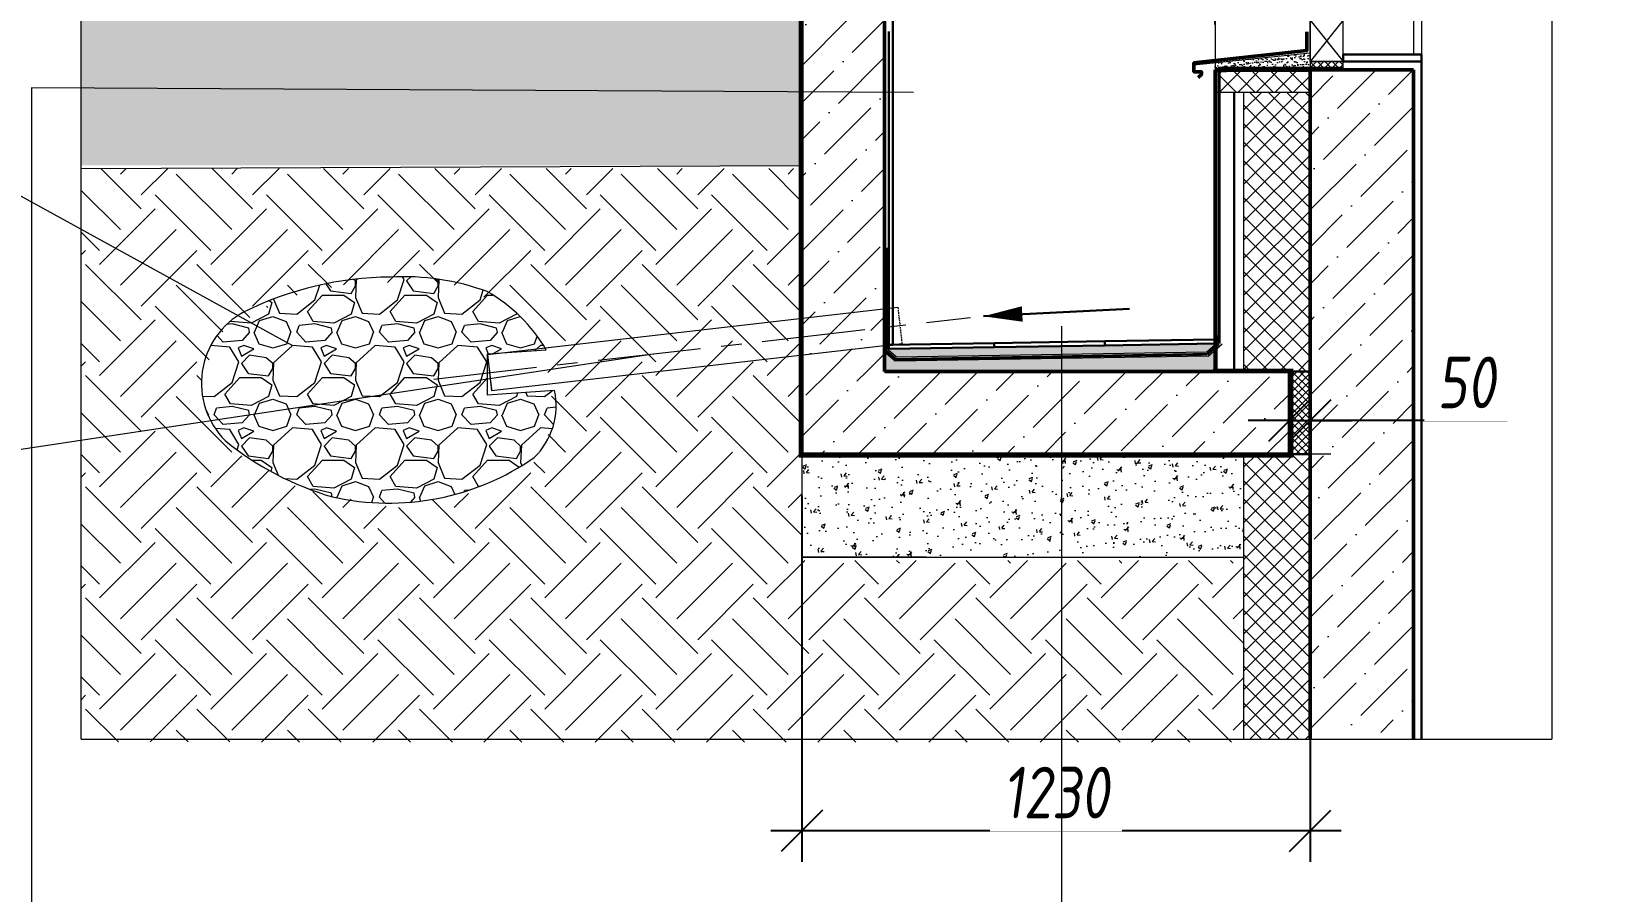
# Model space of a CAD drawing. Header units: millimetres. Extents: x -8417289 to 9420486, y 0 to 208205.
# Drawn here: x -343224 to -339402, y 21910 to 23994 of the extents above; entities that cross this region are included whole.
import ezdxf
from ezdxf import colors
from ezdxf.entities.mleader import LeaderData, LeaderLine
from ezdxf.math import Vec2, Vec3

# ---------------------------------------------------------------- set-up
doc = ezdxf.new("R2010")
doc.units = ezdxf.units.MM
doc.header["$MEASUREMENT"] = 0
for name, pattern in [('CENTER', [2, 1.25, -0.25, 0.25, -0.25]), ('DASHED', [19.05, 12.7, -6.35]), ('HIDDEN', [6, 4, -2]), ('HIDDEN2', [4.7625, 3.175, -1.5875])]:
    doc.linetypes.add(name, pattern=pattern)
doc.layers.get('0').update_dxf_attribs({"color": 250, "lineweight": 9})
for name, color, linetype, lineweight in [('_0', 250, 'Continuous', 9), ('uchastok_Ном_пера__1', 7, 'Continuous', 13), ('А-Гидроизоляция', 152, 'Continuous', 5), ('А-отделка', 154, 'Continuous', 13), ('А-слив', 4, 'Continuous', 9), ('А-утеплитель', 63, 'Continuous', 5), ('А-Штрих_стяжка', 8, 'Continuous', 9), ('АР_ЖБ', 251, 'Continuous', 50), ('АР_ЖБ стены', 250, 'Continuous', 50), ('АР_Лестница', 7, 'Continuous', 30), ('АР_Лестницы', 250, 'Continuous', 15), ('АР_Лестницы наружные', 7, 'Continuous', 15), ('АР_Оси', 195, 'Continuous', 9), ('АР_Оси_Разм', 7, 'Continuous', 15), ('АР_Отметки', 250, 'Continuous', 15), ('АР_Перегородки кирпич', 244, 'Continuous', 30), ('АР_Размеры', 175, 'Continuous', 9), ('АР_Тонкие', 250, 'Continuous', 5), ('АР_Тонкие линие построения', 251, 'Continuous', 9), ('АР_Утеплитель', 250, 'Continuous', 9), ('АР_Штриховка', 252, 'Continuous', 0), ('АР_Штриховка монолит', 250, 'Continuous', 9), ('АР_Штукатурка', 155, 'Continuous', 30), ('МОНОЛИТ', 7, 'Continuous', 40), ('Нвдписи', 164, 'Continuous', 18), ('Окна', 153, 'Continuous', 9), ('Стены', 7, 'Continuous', 30), ('Штриховка монолита', 252, 'Continuous', 5)]:
    doc.layers.add(name, color=color, linetype=linetype, lineweight=lineweight)
doc.layers.add('PROFILE', color=7, linetype='Continuous')
doc.layers.add('UTEPLITEL', color=30, linetype='Continuous')
doc.styles.add('GOST 2.304', font='CS_Gost2304.shx')
doc.styles.add('ISOCPEUR', font='isocpeur.TTF', dxfattribs={"width": 0.7})
doc.styles.add('Архитектурный размер', font='isocpeur.TTF', dxfattribs={"width": 0.8, "oblique": 8})
doc.dimstyles.new('KK 100', dxfattribs={"dimscale": 100, "dimtxt": 3, "dimasz": 2, "dimexe": 1.5, "dimexo": 2, "dimtad": 1, "dimdec": 0, "dimtxsty": 'GOST 2.304', "dimblk": 'OBLIQUE', "dimcen": 2.5, "dimdle": 1.5, "dimadec": 0, "dimazin": 0, "dimtfac": 1, "dimtdec": 0, "dimtmove": 0, "dimatfit": 3, "dimarcsym": 0})
pattern_1 = [(45, (-5456559.47, -781844.14), (33.67596045, 123.4785217), [158.75, -31.75, 0, -31.75])]

# ---------------------------------------------------------------- blocks, each defined once
blk = doc.blocks.new('_DotSmall')
at = {"color": 0, "linetype": 'ByBlock', "const_width": 0.5}
blk.add_lwpolyline([(-0.0625, 0, 1), (0.0625, 0, 1)], format="xyb", close=True, dxfattribs=at)
blk = doc.blocks.new('_Oblique')
at = {"color": 0, "linetype": 'ByBlock', "lineweight": -2}
blk.add_line((-0.5, -0.5), (0.5, 0.5), dxfattribs=at)
blk = doc.blocks.new('*D1457')
at = {"layer": 'АР_Оси_Разм', "color": 0, "lineweight": -2, "transparency": 16777216}
for p, q in [((-340179, 23151), (-340179, 23126)), ((-340128.8, 23151), (-340128.8, 23126)), ((-340179, 23051), (-340279, 23051)), ((-340179, 23051), (-340128.8, 23051)), ((-340179, 23051), (-340128.8, 23051)), ((-340128.8, 23051), (-340028.8, 23051)), ((-339651.7, 23051), (-340128.8, 23051))]:
    blk.add_line(p, q, dxfattribs=at)
at = {"layer": 'АР_Оси_Разм', "color": 0, "lineweight": -2, "transparency": 16777216, "xscale": 100, "yscale": 100, "zscale": 100}
blk.add_blockref('_Oblique', (-340179, 23051), dxfattribs=at)
at = {"layer": 'АР_Оси_Разм', "color": 0, "lineweight": -2, "transparency": 16777216, "xscale": 100, "yscale": 100, "zscale": 100, "rotation": 180}
blk.add_blockref('_Oblique', (-340128.8, 23051), dxfattribs=at)
at = {"layer": 'АР_Оси_Разм', "color": 0, "lineweight": 9, "transparency": 16777216, "insert": (-339750.5, 23143.5), "char_height": 125, "attachment_point": 5, "style": 'Архитектурный размер', "bg_fill": 3, "box_fill_scale": 1.25, "bg_fill_color": 256, "bg_fill_true_color": 13158600, "bg_fill_transparency": 0}
blk.add_mtext('50', dxfattribs=at)
blk = doc.blocks.new('*D1458')
at = {"layer": 'АР_Оси_Разм', "color": 0, "lineweight": -2, "transparency": 16777216}
for p, q in [((-341359.2, 22869.8), (-341359.2, 21982.2)), ((-340128.8, 22766.4), (-340128.8, 21982.2)), ((-340053.8, 22057.2), (-341434.2, 22057.2))]:
    blk.add_line(p, q, dxfattribs=at)
at = {"layer": 'АР_Оси_Разм', "color": 0, "lineweight": -2, "transparency": 16777216, "xscale": 100, "yscale": 100, "zscale": 100, "rotation": 180}
blk.add_blockref('_Oblique', (-341359.2, 22057.2), dxfattribs=at)
at = {"layer": 'АР_Оси_Разм', "color": 0, "lineweight": -2, "transparency": 16777216, "xscale": 100, "yscale": 100, "zscale": 100}
blk.add_blockref('_Oblique', (-340128.8, 22057.2), dxfattribs=at)
at = {"layer": 'АР_Оси_Разм', "color": 0, "lineweight": 9, "transparency": 16777216, "insert": (-340744, 22149.7), "char_height": 125, "attachment_point": 5, "style": 'Архитектурный размер', "bg_fill": 3, "box_fill_scale": 1.25, "bg_fill_color": 256, "bg_fill_true_color": 13158600, "bg_fill_transparency": 0}
blk.add_mtext('1230', dxfattribs=at)
blk = doc.blocks.new('*D1459')
at = {"layer": 'АР_Оси_Разм', "color": 0, "lineweight": -2, "transparency": 16777216}
for p, q in [((-341159.2, 25100.5), (-341159.2, 25183.8)), ((-340358.8, 24010.8), (-340358.8, 25183.8)), ((-340283.8, 25108.8), (-341234.2, 25108.8))]:
    blk.add_line(p, q, dxfattribs=at)
at = {"layer": 'АР_Оси_Разм', "color": 0, "lineweight": -2, "transparency": 16777216, "xscale": 100, "yscale": 100, "zscale": 100, "rotation": 180}
blk.add_blockref('_Oblique', (-341159.2, 25108.8), dxfattribs=at)
at = {"layer": 'АР_Оси_Разм', "color": 0, "lineweight": -2, "transparency": 16777216, "xscale": 100, "yscale": 100, "zscale": 100}
blk.add_blockref('_Oblique', (-340358.8, 25108.8), dxfattribs=at)
at = {"layer": 'АР_Оси_Разм', "color": 0, "lineweight": 9, "transparency": 16777216, "insert": (-340759, 25201.3), "char_height": 125, "attachment_point": 5, "style": 'Архитектурный размер', "bg_fill": 3, "box_fill_scale": 1.25, "bg_fill_color": 256, "bg_fill_true_color": 13158600, "bg_fill_transparency": 0}
blk.add_mtext('800', dxfattribs=at)
blk = doc.blocks.new('лорлро')
at = {"layer": 'АР_Тонкие линие построения', "linetype": 'Continuous'}
for p, q in [((-260, 464), (-248.5, 500)), ((-233.5, 503.2), (-222, 486)), ((-172, 480), (-162, 498)), ((-162, 510), (-166.5, 514)), ((-160, 512), (-162, 470)), ((-162, 498), (-162, 510)), ((-156.6, 515.1), (-160, 512)), ((-60, 464), (-44, 514)), ((-44, 514), (-47.9, 520.4)), ((-27.9, 520.1), (-38, 510)), ((-38, 510), (-22, 486)), ((28, 480), (38, 498)), ((38, 510), (32.1, 515.1)), ((40, 512), (38, 470)), ((38, 498), (38, 510)), ((41.9, 513.7), (40, 512)), ((-370.4, 462.4), (-364, 458)), ((-360.4, 466.3), (-346, 432)), ((-304, 430), (-260, 464)), ((-278, 436), (-242, 476)), ((-242, 476), (-190, 476)), ((-222, 486), (-172, 480)), ((-190, 476), (-164, 458)), ((-162, 470), (-146, 432)), ((-104, 430), (-60, 464)), ((-78, 436), (-42, 476)), ((-42, 476), (10, 476)), ((-22, 486), (28, 480)), ((10, 476), (36, 458)), ((38, 470), (54, 432)), ((96, 430), (140, 464)), ((122, 436), (158, 476)), ((140, 464), (147.6, 487.6)), ((158, 476), (171, 476)), ((-372, 430), (-414, 408)), ((-394, 414), (-362, 424)), ((-364, 458), (-372, 430)), ((-362, 424), (-330, 412)), ((-346, 432), (-304, 430)), ((-264, 412), (-278, 436)), ((-172, 430), (-214, 408)), ((-194, 414), (-162, 424)), ((-164, 458), (-172, 430)), ((-162, 424), (-130, 412)), ((-146, 432), (-104, 430)), ((-64, 412), (-78, 436)), ((28, 430), (-14, 408)), ((6, 414), (38, 424)), ((36, 458), (28, 430)), ((38, 424), (70, 412)), ((54, 432), (96, 430)), ((136, 412), (122, 436)), ((228, 430), (186, 408)), ((206, 414), (237.3, 423.8)), ((228.6, 432.1), (228, 430)), ((-460, 406), (-473.7, 404.6)), ((-464, 412), (-464.5, 412.8)), ((-414, 408), (-464, 412)), ((-420, 396), (-460, 406)), ((-418, 386), (-436, 366)), ((-418, 386), (-420, 396)), ((-408, 386), (-396, 358)), ((-406, 386), (-394, 414)), ((-330, 412), (-318, 386)), ((-328, 358), (-318, 386)), ((-304, 386), (-298, 402)), ((-282, 362), (-304, 386)), ((-260, 406), (-298, 402)), ((-214, 408), (-264, 412)), ((-220, 396), (-260, 406)), ((-218, 386), (-236, 366)), ((-218, 386), (-220, 396)), ((-208, 386), (-196, 358)), ((-206, 386), (-194, 414)), ((-130, 412), (-118, 386)), ((-128, 358), (-118, 386)), ((-104, 386), (-98, 402)), ((-82, 362), (-104, 386)), ((-60, 406), (-98, 402)), ((-14, 408), (-64, 412)), ((-20, 396), (-60, 406)), ((-18, 386), (-36, 366)), ((-18, 386), (-20, 396)), ((-8, 386), (4, 358)), ((-6, 386), (6, 414)), ((70, 412), (82, 386)), ((72, 358), (82, 386)), ((96, 386), (102, 402)), ((118, 362), (96, 386)), ((140, 406), (102, 402)), ((186, 408), (136, 412)), ((180, 396), (140, 406)), ((182, 386), (164, 366)), ((182, 386), (180, 396)), ((192, 386), (204, 358)), ((194, 386), (206, 414)), ((-466, 350), (-512.1, 353.8)), ((-482, 362), (-496.9, 378.2)), ((-436, 366), (-482, 362)), ((-444, 314), (-466, 350)), ((-432, 354), (-446, 348)), ((-446, 348), (-438, 328)), ((-438, 328), (-408, 346)), ((-408, 346), (-432, 354)), ((-396, 358), (-362, 348)), ((-362, 348), (-328, 358)), ((-314, 354), (-360, 312)), ((-266, 350), (-314, 354)), ((-236, 366), (-282, 362)), ((-244, 314), (-266, 350)), ((-232, 354), (-246, 348)), ((-246, 348), (-238, 328)), ((-238, 328), (-208, 346)), ((-208, 346), (-232, 354)), ((-196, 358), (-162, 348)), ((-162, 348), (-128, 358)), ((-114, 354), (-160, 312)), ((-66, 350), (-114, 354)), ((-36, 366), (-82, 362)), ((-44, 314), (-66, 350)), ((-32, 354), (-46, 348)), ((-46, 348), (-38, 328)), ((-38, 328), (-8, 346)), ((-8, 346), (-32, 354)), ((4, 358), (38, 348)), ((38, 348), (72, 358)), ((86, 354), (40, 312)), ((134, 350), (86, 354)), ((164, 366), (118, 362)), ((156, 314), (134, 350)), ((168, 354), (154, 348)), ((154, 348), (159.7, 333.9)), ((192, 346), (168, 354)), ((173.3, 334.8), (192, 346)), ((204, 358), (238, 348)), ((238, 348), (272, 358)), ((272, 358), (278.4, 376)), ((286, 354), (272.2, 341.4)), ((293.7, 353.4), (286, 354)), ((-460, 264), (-444, 314)), ((-418, 330), (-438, 310)), ((-438, 310), (-422, 286)), ((-378, 324), (-418, 330)), ((-362, 310), (-378, 324)), ((-360, 312), (-362, 270)), ((-362, 298), (-362, 310)), ((-260, 264), (-244, 314)), ((-218, 330), (-238, 310)), ((-238, 310), (-222, 286)), ((-178, 324), (-218, 330)), ((-162, 310), (-178, 324)), ((-160, 312), (-162, 270)), ((-162, 298), (-162, 310)), ((-60, 264), (-44, 314)), ((-18, 330), (-38, 310)), ((-38, 310), (-22, 286)), ((22, 324), (-18, 330)), ((38, 310), (22, 324)), ((40, 312), (38, 270)), ((38, 298), (38, 310)), ((140, 264), (156, 314)), ((-478, 236), (-442, 276)), ((-442, 276), (-390, 276)), ((-422, 286), (-372, 280)), ((-390, 276), (-364, 258)), ((-372, 280), (-362, 298)), ((-362, 270), (-346, 232)), ((-278, 236), (-242, 276)), ((-242, 276), (-190, 276)), ((-222, 286), (-172, 280)), ((-190, 276), (-164, 258)), ((-172, 280), (-162, 298)), ((-162, 270), (-146, 232)), ((-78, 236), (-42, 276)), ((-42, 276), (10, 276)), ((-22, 286), (28, 280)), ((10, 276), (36, 258)), ((28, 280), (38, 298)), ((38, 270), (54, 232)), ((122, 236), (157.7, 275.7)), ((-532.2, 231.3), (-504, 230)), ((-504, 230), (-460, 264)), ((-464, 212), (-478, 236)), ((-372, 230), (-414, 208)), ((-364, 258), (-372, 230)), ((-346, 232), (-304, 230)), ((-304, 230), (-260, 264)), ((-264, 212), (-278, 236)), ((-172, 230), (-214, 208)), ((-164, 258), (-172, 230)), ((-146, 232), (-104, 230)), ((-104, 230), (-60, 264)), ((-64, 212), (-78, 236)), ((28, 230), (-14, 208)), ((36, 258), (28, 230)), ((54, 232), (96, 230)), ((96, 230), (140, 264)), ((136, 212), (122, 236)), ((228, 230), (186, 208)), ((230.4, 238.4), (228, 230)), ((250.8, 239.7), (254, 232)), ((254, 232), (296, 230)), ((296, 230), (314, 243.9)), ((-524.7, 200.4), (-518, 186)), ((-504, 186), (-498, 202)), ((-460, 206), (-498, 202)), ((-414, 208), (-464, 212)), ((-420, 196), (-460, 206)), ((-418, 186), (-420, 196)), ((-406, 186), (-394, 214)), ((-394, 214), (-362, 224)), ((-362, 224), (-330, 212)), ((-330, 212), (-318, 186)), ((-304, 186), (-298, 202)), ((-260, 206), (-298, 202)), ((-214, 208), (-264, 212)), ((-220, 196), (-260, 206)), ((-218, 186), (-220, 196)), ((-206, 186), (-194, 214)), ((-194, 214), (-162, 224)), ((-162, 224), (-130, 212)), ((-130, 212), (-118, 186)), ((-104, 186), (-98, 202)), ((-60, 206), (-98, 202)), ((-14, 208), (-64, 212)), ((-20, 196), (-60, 206)), ((-18, 186), (-20, 196)), ((-6, 186), (6, 214)), ((6, 214), (38, 224)), ((38, 224), (70, 212)), ((70, 212), (82, 186)), ((96, 186), (102, 202)), ((140, 206), (102, 202)), ((186, 208), (136, 212)), ((180, 196), (140, 206)), ((182, 186), (180, 196)), ((194, 186), (206, 214)), ((206, 214), (238, 224)), ((238, 224), (270, 212)), ((270, 212), (282, 186)), ((296, 186), (302, 202)), ((324, 204.3), (302, 202)), ((-518.6, 184.4), (-518, 186)), ((-482, 162), (-504, 186)), ((-466, 150), (-501.4, 152.9)), ((-436, 166), (-482, 162)), ((-432, 154), (-446, 148)), ((-418, 186), (-436, 166)), ((-408, 146), (-432, 154)), ((-408, 186), (-396, 158)), ((-396, 158), (-362, 148)), ((-362, 148), (-328, 158)), ((-314, 154), (-360, 112)), ((-328, 158), (-318, 186)), ((-266, 150), (-314, 154)), ((-282, 162), (-304, 186)), ((-236, 166), (-282, 162)), ((-232, 154), (-246, 148)), ((-218, 186), (-236, 166)), ((-208, 146), (-232, 154)), ((-208, 186), (-196, 158)), ((-196, 158), (-162, 148)), ((-162, 148), (-128, 158)), ((-114, 154), (-160, 112)), ((-128, 158), (-118, 186)), ((-66, 150), (-114, 154)), ((-82, 162), (-104, 186)), ((-36, 166), (-82, 162)), ((-32, 154), (-46, 148)), ((-18, 186), (-36, 166)), ((-8, 146), (-32, 154)), ((-8, 186), (4, 158)), ((4, 158), (38, 148)), ((38, 148), (72, 158)), ((86, 154), (40, 112)), ((72, 158), (82, 186)), ((134, 150), (86, 154)), ((118, 162), (96, 186)), ((164, 166), (118, 162)), ((168, 154), (154, 148)), ((182, 186), (164, 166)), ((192, 146), (168, 154)), ((192, 186), (204, 158)), ((204, 158), (238, 148)), ((238, 148), (272, 158)), ((286, 154), (240, 112)), ((272, 158), (282, 186)), ((314.8, 151.6), (286, 154)), ((317.9, 162.1), (296, 186)), ((-444, 114), (-466, 150)), ((-446, 148), (-438, 128)), ((-438, 128), (-408, 146)), ((-418, 130), (-438, 110)), ((-378, 124), (-418, 130)), ((-362, 110), (-378, 124)), ((-244, 114), (-266, 150)), ((-246, 148), (-238, 128)), ((-238, 128), (-208, 146)), ((-218, 130), (-238, 110)), ((-178, 124), (-218, 130)), ((-162, 110), (-178, 124)), ((-44, 114), (-66, 150)), ((-46, 148), (-38, 128)), ((-38, 128), (-8, 146)), ((-18, 130), (-38, 110)), ((22, 124), (-18, 130)), ((38, 110), (22, 124)), ((156, 114), (134, 150)), ((154, 148), (162, 128)), ((162, 128), (192, 146)), ((182, 130), (162, 110)), ((222, 124), (182, 130)), ((238, 110), (222, 124)), ((-448.2, 100.9), (-444, 114)), ((-438, 110), (-422, 86)), ((-422, 86), (-372, 80)), ((-372, 80), (-362, 98)), ((-360, 112), (-362, 70)), ((-362, 98), (-362, 110)), ((-260, 64), (-244, 114)), ((-238, 110), (-222, 86)), ((-222, 86), (-172, 80)), ((-172, 80), (-162, 98)), ((-160, 112), (-162, 70)), ((-162, 98), (-162, 110)), ((-60, 64), (-44, 114)), ((-38, 110), (-22, 86)), ((-22, 86), (28, 80)), ((28, 80), (38, 98)), ((40, 112), (38, 70)), ((38, 98), (38, 110)), ((140, 64), (156, 114)), ((162, 110), (178, 86)), ((178, 86), (228, 80)), ((228, 80), (238, 98)), ((240, 112), (238, 70)), ((238, 98), (238, 110)), ((-412.4, 76), (-390, 76)), ((-390, 76), (-364, 58)), ((-364, 58), (-366.7, 48.6)), ((-362, 70), (-349, 39.2)), ((-304, 30), (-260, 64)), ((-278, 36), (-242, 76)), ((-242, 76), (-190, 76)), ((-190, 76), (-164, 58)), ((-164, 58), (-172, 30)), ((-162, 70), (-146, 32)), ((-104, 30), (-60, 64)), ((-78, 36), (-42, 76)), ((-42, 76), (10, 76)), ((10, 76), (36, 58)), ((36, 58), (28, 30)), ((38, 70), (54, 32)), ((96, 30), (140, 64)), ((122, 36), (158, 76)), ((158, 76), (210, 76)), ((210, 76), (234.7, 58.9)), ((238, 70), (241.1, 62.7)), ((-333.4, 31.4), (-304, 30)), ((-264, 12), (-278, 36)), ((-260, 6), (-271.3, 4.8)), ((-214, 8), (-264, 12)), ((-220, -4), (-260, 6)), ((-172, 30), (-214, 8)), ((-206, -14), (-194, 14)), ((-194, 14), (-162, 24)), ((-162, 24), (-130, 12)), ((-146, 32), (-104, 30)), ((-130, 12), (-118, -14)), ((-104, -14), (-98, 2)), ((-60, 6), (-98, 2)), ((-64, 12), (-78, 36)), ((-14, 8), (-64, 12)), ((-20, -4), (-60, 6)), ((28, 30), (-14, 8)), ((-6, -14), (6, 14)), ((6, 14), (38, 24)), ((38, 24), (70, 12)), ((54, 32), (96, 30)), ((70, 12), (78.8, -7.1)), ((101, -0.7), (102, 2)), ((113.2, 3.2), (102, 2)), ((136, 12), (122, 36)), ((137.6, 11.9), (136, 12)), ((-218.3, -12.7), (-220, -4)), ((-208, -14), (-207.5, -15.1)), ((-122.6, -26.9), (-118, -14)), ((-91, -28.2), (-104, -14)), ((-18, -14), (-28.8, -26.1)), ((-18, -14), (-20, -4)), ((-8, -14), (-4, -23.4))]:
    blk.add_line(p, q, dxfattribs=at)
at = {"layer": 'АР_Тонкие линие построения'}
for p, q in [((157.7, 333.7), (299.8, 343.2)), ((157.7, 233.5), (157.7, 333.7)), ((320.2, 244.3), (157.7, 233.5)), ((320.2, 244.3), (320.2, 244.3))]:
    blk.add_line(p, q, dxfattribs=at)
for centre, radius, start, end in [((-71.2, -292.2), 811.7, 90.4351, 116.3202), ((-46.3, -70), 590.4, 69.8294, 93.0079), ((-31.4, 150.7), 383.2, 30.1646, 60.501), ((-338.3, 262.3), 196.4, 118.2018, 225.019), ((149.2, 207.8), 174.8, 314.1184, 12.0597), ((-19, 680.6), 721.4, 230.5738, 254.0636), ((-81, 586.9), 615.2, 257.2205, 304.8902)]:
    blk.add_arc(centre, radius, start, end, dxfattribs=at)
blk = doc.blocks.new('A$C404977ca')
at = {"layer": '_0', "lineweight": 9, "ltscale": 10, "elevation": -80391.6}
blk.add_lwpolyline([(-2920.4, -312.9), (-559.8, 42.9)], dxfattribs=at)
at = {"layer": 'Нвдписи'}
for p, q in [((-2064.9, 687.3, -80391.6), (-2064.9, -1890.2, -80391.6)), ((70.1, 676, 0), (-2064.9, 687.3, -80391.6))]:
    blk.add_line(p, q, dxfattribs=at)
at = {"layer": 'Нвдписи', "ltscale": 100}
blk.add_line((429.6, -4042.3, -80391.6), (429.6, 110, -80391.6), dxfattribs=at)

msp = doc.modelspace()

# ---------------------------------------------------------------- hatches: boundary and pattern name
at = {"layer": 'А-утеплитель'}
h = msp.add_hatch(dxfattribs=at)
h.set_pattern_fill('ANSI37', color=0, scale=4, style=0)
h.set_pattern_definition([(45, (-5456559.469, -781427.339), (-8.98025612, 8.98025612), []), (135, (-5456559.469, -781427.339), (-8.98025612, -8.98025612), [])])
h.paths.add_polyline_path([(-340048.8, 23920.8), (-340128.8, 23920.8), (-340129.4, 23900.8), (-340048.8, 23900.8)])
h = msp.add_hatch(dxfattribs=at)
h.set_pattern_fill('ANSI37', color=0, scale=4, style=0)
h.set_pattern_definition([(45, (-5456559.469, -781844.139), (-8.98025612, 8.98025612), []), (135, (-5456559.469, -781844.139), (-8.98025612, -8.98025612), [])])
h.paths.add_polyline_path([(-340128.8, 23169.5), (-340179, 23169.5), (-340179, 22969.8), (-340128.8, 22969.8)])
at = {"layer": 'А-Штрих_стяжка'}
h = msp.add_hatch(dxfattribs=at)
h.set_pattern_fill('AR-SAND', color=256, scale=0.3, style=0)
h.set_pattern_definition([(37.5, (-5456559.469, -781427.339), (-0.48000939, 14.68239712), [0, -11.5824, 0, -12.954, 0, -12.3825]), (7.5, (-5456559.47, -781427.339), (13.485698494, 21.50475302), [0, -6.2484, 0, -10.4394, 0, -4.0005]), (327.5, (-5456568.842, -781427.339), (23.729771107, 0.04311554), [0, -3.81, 0, -13.716, 0, -17.907]), (317.5, (-5456568.842, -781427.339), (22.906693574, 6.6878797), [0, -1.905, 0, -8.9916, 0, -10.287])])
h.paths.add_polyline_path([(-340128.8, 23920.8), (-340128.8, 23941.8), (-340358.8, 23918.1), (-340358.8, 23900.8), (-340128.8, 23900.8)])
h = msp.add_hatch(dxfattribs=at)
h.set_pattern_fill('AR-SAND', color=256, scale=0.3, style=0)
h.set_pattern_definition([(37.5, (-950021.62, -88159.73), (-0.4800094, 14.68239712), [0, -11.5824, 0, -12.954, 0, -12.3825]), (7.5, (-950021.62, -88159.73), (13.4856985, 21.504753), [0, -6.2484, 0, -10.4394, 0, -4.0005]), (327.5, (-950030.993, -88159.73), (23.7297711, 0.04311554), [0, -3.81, 0, -13.716, 0, -17.907]), (317.5, (-950030.993, -88159.73), (22.9066936, 6.6878797), [0, -1.905, 0, -8.9916, 0, -10.287])])
h.paths.add_polyline_path([(-341159.2, 23224.6), (-340358.9, 23237.2), (-340358.9, 23169.5), (-341159.2, 23169.8)])
at = {"layer": 'АР_Тонкие', "true_color": 0x000000}
h = msp.add_hatch(dxfattribs=at)
h.set_pattern_fill('AR-SAND', color=18, scale=20)
h.set_pattern_definition([(37.5, (-852069.32, -266072.964), (-1.2598672, 38.5364754), [0, -30.4, 0, -34, 0, -32.5]), (7.5, (-852069.32, -266072.964), (35.395534, 56.4429213), [0, -16.4, 0, -27.4, 0, -10.5]), (327.5, (-852093.92, -266072.964), (62.2828372, 0.113181), [0, -10, 0, -36, 0, -47]), (317.5, (-852093.92, -266072.964), (60.122532, 17.5535113), [0, -5, 0, -23.6, 0, -27])])
h.paths.add_polyline_path([(-341359, 23669.1), (-342552.5, 23669.6), (-342552.5, 23669.1), (-343103.9, 23669.1), (-343103.9, 24029.5), (-341359.4, 24029.6)])
at = {"layer": 'АР_Штриховка монолит', "ltscale": 0.5, "transparency": 33554559}
h = msp.add_hatch(dxfattribs=at)
h.set_pattern_fill('ANSI36', color=252, scale=20)
h.set_pattern_definition(pattern_1)
h.paths.add_polyline_path([(-341159.2, 24905.6), (-341359.2, 24905.6), (-341359.2, 23169.5), (-341159.2, 23169.5)])
h = msp.add_hatch(dxfattribs=at)
h.set_pattern_fill('ANSI36', color=252, scale=20)
h.set_pattern_definition(pattern_1)
h.paths.add_polyline_path([(-340179, 23169.5), (-341359.2, 23169.5), (-341359.2, 22969.8), (-340179, 22969.8)])

# ---------------------------------------------------------------- linework, layer by layer
at = {"layer": 'uchastok_Ном_пера__1', "linetype": 'Continuous'}
for p, q in [((-339878.1, 25111), (-339878.1, 23937.9)), ((-340358.8, 23918, 80391.6), (-340358.8, 23900.8, 80391.6))]:
    msp.add_line(p, q, dxfattribs=at)
at = {"layer": 'А-Гидроизоляция', "linetype": 'DASHED', "const_width": 6, "elevation": 80391.6}
for points in [[(-341154.2, 23219.3), (-341154.2, 23469.8)], [(-340377.4, 23211.9), (-341131.6, 23199.4), (-341154.2, 23219.3)], [(-340377.4, 23211.9), (-340349.6, 23236.5)]]:
    msp.add_lwpolyline(points, dxfattribs=at)
at = {"layer": 'А-отделка', "lineweight": 30}
for p, q in [((-341148.8, 23614.4, 80391.6), (-341148.8, 23234.6, 80391.6)), ((-341148.8, 23234.6, 80391.6), (-341138.8, 23234.8, 80391.6))]:
    msp.add_line(p, q, dxfattribs=at)
at = {"layer": 'А-отделка', "lineweight": 30, "elevation": 80391.6}
for points in [[(-340626.1, 23243.3), (-340893.5, 23238.9), (-340893.4, 23228.9), (-340625.9, 23233.3)], [(-340358.6, 23247.8), (-340626.1, 23243.3), (-340625.9, 23233.3), (-340358.4, 23237.8)], [(-340893.5, 23238.9), (-341148.8, 23234.6), (-341148.8, 23224.6), (-340893.4, 23228.9)]]:
    msp.add_lwpolyline(points, close=True, dxfattribs=at)
at = {"layer": 'А-слив', "linetype": 'HIDDEN', "lineweight": 20}
for p, q in [((-341126.9, 23325.4, 80391.6), (-341116.8, 23237, 80391.6)), ((-342120.4, 23211.3, 80391.6), (-342110.2, 23122.9, 80391.6))]:
    msp.add_line(p, q, dxfattribs=at)
at = {"layer": 'А-утеплитель', "color": 0}
msp.add_lwpolyline([(-340048.8, 23920.8), (-340128.8, 23920.8), (-340128.8, 23900.8), (-340048.8, 23900.8)], close=True, dxfattribs=at)
at = {"layer": 'А-Штрих_стяжка'}
msp.add_line((-340353.2, 23240.1, 80391.6), (-340353.2, 23257.6, 80391.6), dxfattribs=at)
at = {"layer": 'А-Штрих_стяжка', "elevation": 80391.6}
for points in [[(-341133.6, 23194.6), (-341159.7, 23217.7)], [(-341149.2, 23239.7), (-341149.2, 23221.7)], [(-340379.2, 23217.1), (-341129.9, 23204.7), (-341149.2, 23221.7)], [(-340375.3, 23207.2), (-341133.6, 23194.6)], [(-340379.1, 23217.2), (-340353.2, 23240.1)], [(-340375.4, 23207.1), (-340341.6, 23237)]]:
    msp.add_lwpolyline(points, dxfattribs=at)
at = {"layer": 'АР_ЖБ'}
for p, q in [((-340358.8, 23169.8, 80391.6), (-340358.8, 23900.8, 80391.6)), ((-339878.1, 22279.4, 81058.1), (-339878.1, 23900.8, 80391.6))]:
    msp.add_line(p, q, dxfattribs=at)
at = {"layer": 'АР_ЖБ', "elevation": 80391.6}
for points in [[(-341359.2, 24905.6), (-341159.2, 24905.6), (-341159.2, 23169.8)], [(-341359.2, 23140.1), (-341359.2, 24905.6)], [(-341158.2, 23169.8), (-340179, 23169.8), (-340179, 22969.8), (-341359.2, 22969.8), (-341359.2, 23146.3)]]:
    msp.add_lwpolyline(points, dxfattribs=at)
at = {"layer": 'АР_ЖБ', "lineweight": 18, "elevation": 80391.6}
for points in [[(-341359.2, 23146.3), (-341359.2, 23174.8)], [(-341159.2, 23198.2), (-341159.2, 23169.8), (-341158.2, 23169.8)]]:
    msp.add_lwpolyline(points, dxfattribs=at)
at = {"layer": 'АР_ЖБ стены', "lineweight": 30}
msp.add_line((-340179, 22969.8, 22539.8), (-340128.8, 22969.8, 22539.8), dxfattribs=at)
at = {"layer": 'АР_Лестница', "ltscale": 50}
msp.add_lwpolyline([(-340825.6, 23309.2, 37.5, 0, 0), (-340919.8, 23303.7, 0, 0, 0)], format="xyseb", dxfattribs=at)
at = {"layer": 'АР_Лестница', "ltscale": 10}
msp.add_lwpolyline([(-340566.2, 23321.4), (-340919.8, 23303.7)], dxfattribs=at)
at = {"layer": 'АР_Лестницы', "color": 18, "linetype": 'HIDDEN2', "lineweight": 30, "ltscale": 1000, "true_color": 0x000000}
msp.add_line((-340312.3, 23846.7, 80391.6), (-340312.3, 23174, 2298.2), dxfattribs=at)
at = {"layer": 'АР_Лестницы наружные'}
msp.add_line((-343894.1, 23949.7, 4140), (-342592.1, 23233.2, 80391.6), dxfattribs=at)
at = {"layer": 'АР_Оси', "linetype": 'CENTER', "ltscale": 200, "elevation": 80391.6}
msp.add_lwpolyline([(-342250, 23151.6), (-340951, 23300.8)], dxfattribs=at)
at = {"layer": 'АР_Тонкие', "color": 18, "true_color": 0x000000}
for p, q in [((-339543.6, 25997), (-339543.6, 22279.4, 81058.1)), ((-343103.9, 22279.4, 81058.1), (-343103.9, 24377, 78637.9)), ((-343103.9, 23662, 79462.9), (-341364.2, 23669.1, 80397.4)), ((-342120.4, 23211.3, 80391.6), (-341126.9, 23325.4, 80391.6)), ((-342120.4, 23211.3, 80391.6), (-342110.2, 23122.9, 80391.6)), ((-341116.8, 23237, 80391.6), (-342110.2, 23122.9, 80391.6))]:
    msp.add_line(p, q, dxfattribs=at)
at = {"layer": 'АР_Штукатурка', "lineweight": 5}
msp.add_lwpolyline([(-339858.6, 25111), (-339858.7, 23937.9)], dxfattribs=at)
at = {"layer": 'АР_Штукатурка', "lineweight": 30}
msp.add_lwpolyline([(-340048.8, 23937.9), (-339858.8, 23937.9), (-339858.8, 23920.8), (-340048.8, 23920.8)], close=True, dxfattribs=at)
at = {"layer": 'МОНОЛИТ', "linetype": 'Continuous'}
msp.add_line((-341159.2, 23169.8, 80391.6), (-340358.8, 23169.8, 80391.6), dxfattribs=at)
at = {"layer": 'Нвдписи'}
msp.add_line((-341089.1, 23845.7, 80391.6), (-343224.1, 23857), dxfattribs=at)
at = {"layer": 'Окна', "color": 0}
msp.add_lwpolyline([(-340128.8, 24020.8), (-340128.8, 23920.8), (-340048.8, 23920.8), (-340048.8, 24020.8), (-340128.8, 24020.8)], close=True, dxfattribs=at)
msp.add_lwpolyline([(-340048.8, 24020.8), (-340128.8, 23920.8), (-340128.8, 24020.8), (-340048.8, 23920.8)], dxfattribs=at)

# ---------------------------------------------------------------- block references
at = {"layer": '_0', "lineweight": 9}
msp.add_blockref('лорлро', (-342278.1, 22879.2, 80391.6), dxfattribs=at)

# ---------------------------------------------------------------- leaders
at = {"layer": 'АР_Отметки'}
ml = msp.add_multileader_mtext('Standard', dxfattribs=at)
ml.set_content('{\\W0.8;-2,500}', color=256, style='ISOCPEUR')
ml.set_leader_properties(color=256, linetype='Continuous', lineweight=-1)
ml.set_arrow_properties(name='DOTSMALL')
ml.build(insert=Vec2(0, 0))
ml.multileader.update_dxf_attribs({"has_text_frame": 1, "text_left_attachment_type": 4, "text_right_attachment_type": 4, "dogleg_length": 100, "arrow_head_size": 180})
ctx = ml.context
ctx.base_point, ctx.char_height, ctx.arrow_head_size, ctx.landing_gap_size, ctx.plane_origin = Vec3(-348917.1, 102167.8), 250, 180, 50, Vec3(-348638.6, 101601.3)
ctx.left_attachment, ctx.right_attachment = 4, 4
notes = []
notes.append((ctx, [(0, (0, 0, 0), (0, 0), (1, 0), 1, [])]))
ctx.mtext.insert, ctx.mtext.width, ctx.mtext.line_spacing_style, ctx.mtext.flow_direction = Vec3(-348867.1, 102501.1), 749.69, 2, 5
ml = msp.add_multileader_mtext('Standard', dxfattribs=at)
ml.set_content('{\\W0.8;-2,400}', color=256, style='ISOCPEUR')
ml.set_leader_properties(color=256, linetype='Continuous', lineweight=-1)
ml.set_arrow_properties(name='DOTSMALL')
ml.build(insert=Vec2(0, 0))
ml.multileader.update_dxf_attribs({"has_text_frame": 1, "text_left_attachment_type": 4, "text_right_attachment_type": 4, "dogleg_length": 100, "arrow_head_size": 180})
ctx = ml.context
ctx.base_point, ctx.char_height, ctx.arrow_head_size, ctx.landing_gap_size, ctx.plane_origin = Vec3(-345559.6, 101933.6), 250, 180, 50, Vec3(-345641, 100655.5)
ctx.left_attachment, ctx.right_attachment = 4, 4
notes.append((ctx, [(0, (0, 0, 0), (0, 0), (1, 0), 1, [])]))
ctx.mtext.insert, ctx.mtext.width, ctx.mtext.defined_height, ctx.mtext.line_spacing_style, ctx.mtext.flow_direction = Vec3(-345509.6, 102266.9), 769.989, 343.9, 2, 5
ml = msp.add_multileader_mtext('Standard', dxfattribs=at)
ml.set_content('{\\W0.8;-2,550}', color=256, style='ISOCPEUR')
ml.set_leader_properties(color=256, linetype='Continuous', lineweight=-1)
ml.set_arrow_properties(name='DOTSMALL')
ml.build(insert=Vec2(0, 0))
ml.multileader.update_dxf_attribs({"has_text_frame": 1, "text_left_attachment_type": 4, "text_right_attachment_type": 4, "dogleg_length": 100, "arrow_head_size": 180})
ctx = ml.context
ctx.base_point, ctx.char_height, ctx.arrow_head_size, ctx.landing_gap_size, ctx.plane_origin = Vec3(-342033.3, 92368.1), 250, 180, 50, Vec3(-342114.6, 91100.5)
ctx.left_attachment, ctx.right_attachment = 4, 4
notes.append((ctx, [(0, (0, 0, 0), (0, 0), (1, 0), 1, [])]))
ctx.mtext.insert, ctx.mtext.width, ctx.mtext.line_spacing_style, ctx.mtext.flow_direction = Vec3(-341983.3, 92701.4), 852.697, 2, 5
for ctx, leaders in notes:
    for number, flags, end, landing, length, lines in leaders:
        leader = LeaderData()
        leader.index, (leader.has_last_leader_line, leader.has_dogleg_vector, leader.attachment_direction) = number, flags
        leader.last_leader_point, leader.dogleg_vector, leader.dogleg_length = Vec3(end), Vec3(landing), length
        for number, points, colour, breaks in lines:
            line = LeaderLine()
            line.index, line.vertices, line.color, line.breaks = number, Vec3.list(points), colors.encode_raw_color(colour), breaks
            leader.lines.append(line)
        ctx.leaders.append(leader)

# ---------------------------------------------------------------- next in the draw order: dimensions: what is measured, and where the dimension line sits
at = {"layer": 'АР_Оси_Разм', "color": 18, "lineweight": 9, "true_color": 0x000000}
for base, p1, p2, picture, middle in [((-341159.2, 25108.8), (-340358.8, 23910.8, 80391.6), (-341159.2, 25000.5, 80391.6), '*D1459', (-340759, 25108.8)), ((-340128.8, 23051), (-340179, 23051, 80391.6), (-340128.8, 23051, 80391.6), '*D1457', (-339750.5, 22996))]:
    dim = msp.add_linear_dim(base=base, p1=p1, p2=p2, dimstyle='KK 100', override={"dimtxt": 1.25, "dimasz": 1, "dimexe": 0.75, "dimexo": 1, "dimgap": 0.3, "dimtxsty": 'Архитектурный размер', "dimdle": 0.75, "dimtmove": 1, "dimtfill": 1}, dxfattribs=at)
    dim.commit()
    dim.dimension.update_dxf_attribs({"geometry": picture, "text_midpoint": middle, "dimtype": 160})
dim = msp.add_linear_dim(base=(-341359.2, 22057.2), p1=(-340128.8, 22866.4, 80816.8), p2=(-341359.2, 22969.8, 80391.6), dimstyle='KK 100', override={"dimtxt": 1.25, "dimasz": 1, "dimexe": 0.75, "dimexo": 1, "dimgap": 0.3, "dimtxsty": 'Архитектурный размер', "dimdle": 0.75, "dimtmove": 1, "dimtfill": 1}, dxfattribs=at)
dim.commit()
dim.dimension.update_dxf_attribs({"geometry": '*D1458', "text_midpoint": (-340744, 22149.7)})

# ---------------------------------------------------------------- next in the draw order: hatches: boundary and pattern name
at = {"layer": 'АР_Перегородки кирпич', "lineweight": 0, "ltscale": 500, "true_color": 0x000000, "transparency": 33554610}
h = msp.add_hatch(dxfattribs=at)
h.set_pattern_fill('EARTH', color=18, scale=30, angle=45)
h.set_pattern_definition([(45, (-555790.72, 219726.4), (0, 269.40768), [190.5, -190.5]), (45, (-555841.23, 219776.92), (0, 269.40768), [190.5, -190.5]), (45, (-555891.75, 219827.44), (0, 269.40768), [190.5, -190.5]), (135, (-555891.75, 219861.11), (-269.40768, 0), [190.5, -190.5]), (135, (-555841.23, 219911.63), (-269.40768, 0), [190.5, -190.5]), (135, (-555790.72, 219962.14), (-269.40768, 0), [190.5, -190.5])])
h.paths.add_polyline_path([(-341956.4, 23050.9), (-342014.4, 22937.6), (-342164.9, 22874.8), (-342369.1, 22843.4), (-342573, 22885.7), (-342721.3, 22968.8), (-342796.7, 23056), (-342812.8, 23133.9), (-342810.7, 23162.6), (-342762.8, 23264.8), (-342605.8, 23349.6), (-342442, 23385.9), (-342236.2, 23385.3), (-342091.3, 23337.2), (-341999.7, 23247.6), (-341978.3, 23195.4)])
h.paths.add_polyline_path([(-343103.9, 22272.3), (-343103.9, 23662), (-341364.2, 23661.5), (-341359.2, 22712.2), (-340288.8, 22712.2), (-340289.1, 22271.8)])
at = {"layer": 'АР_Утеплитель'}
h = msp.add_hatch(dxfattribs=at)
h.set_pattern_fill('ANSI37', color=256, scale=10, angle=270)
h.set_pattern_definition([(315, (-5456559.47, -781527.34), (22.4506403, 22.4506403), []), (45, (-5456559.47, -781527.34), (-22.4506403, 22.4506403), [])])
h.paths.add_polyline_path([(-340127.8, 23846.7), (-340127.8, 23896.7), (-340345.4, 23896.7), (-340345.4, 23846.7)])
h = msp.add_hatch(dxfattribs=at)
h.set_pattern_fill('ANSI37', color=256, scale=10, angle=270)
h.set_pattern_definition([(315, (-5456559.47, -781944.14), (22.4506403, 22.4506403), []), (45, (-5456559.47, -781944.14), (-22.4506403, 22.4506403), [])])
h.paths.add_polyline_path([(-340128.8, 23846.7), (-340288.8, 23846.7), (-340288.8, 23169.5), (-340179, 23169.5), (-340128.8, 23169.5)])
h = msp.add_hatch(dxfattribs=at)
h.set_pattern_fill('ANSI37', color=256, scale=10, angle=270)
h.set_pattern_definition([(315, (-5456559.47, -782809.097), (22.4506403, 22.4506403), []), (45, (-5456559.47, -782809.097), (-22.4506403, 22.4506403), [])])
h.paths.add_polyline_path([(-340128.8, 22969.8), (-340288.8, 22969.8), (-340288.8, 22279.4), (-340128.8, 22279.4)])
at = {"layer": 'АР_Штриховка', "lineweight": 0, "true_color": 0x000000, "transparency": 33554559}
h = msp.add_hatch(dxfattribs=at)
h.set_pattern_fill('ANSI36', color=18, scale=20)
h.set_pattern_definition([(45, (-555790.72, 219733.97), (33.67596, 123.478522), [158.75, -31.75, 0, -31.75])])
h.paths.add_polyline_path([(-339878.1, 23900.8), (-340128.8, 23900.8), (-340128.8, 22295.4), (-340019, 22295.4), (-339878.1, 22295.4)])
at = {"layer": 'Штриховка монолита'}
h = msp.add_hatch(dxfattribs=at)
h.set_pattern_fill('AR-CONC', color=256, scale=0.5, style=0)
h.set_pattern_definition([(50, (-5456409.47, -781844.134), (91.0923345, -7.9695428), [9.525, -104.775]), (355, (-5456409.47, -781844.13), (-17.6217107, 95.5284226), [7.62, -83.8202921]), (100.4514447, (-5456401.88, -781844.8), (73.4706235, 87.558876), [8.0950044, -89.0451223]), (46.1842, (-5456409.47, -781818.73), (135.5395204, -21.021164), [14.2875, -157.1625]), (96.6355576, (-5456398.17, -781820.49), (118.702067, 123.7130623), [12.1425116, -133.567804]), (351.1841512, (-5456409.47, -781818.73), (118.702067, 123.7130623), [11.4299835, -125.729866]), (21, (-5456396.77, -781825.084), (75.8071956, -51.1325991), [9.525, -104.775]), (326, (-5456396.77, -781825.08), (30.9010142, 92.093983), [7.62, -83.82]), (71.451445, (-5456390.45, -781829.345), (106.7082096, 40.9613844), [8.0950044, -89.0449688]), (37.5, (-5456409.47, -781844.134), (1.54430163, 42.27751944), [0, -82.804, 0, -85.09, 0, -84.1375]), (7.5, (-5456409.47, -781844.134), (33.40983126, 50.0902874), [0, -48.514, 0, -80.899, 0, -32.0675]), (327.5, (-5456437.79, -781844.134), (67.79529758, -2.864372), [0, -31.75, 0, -99.06, 0, -131.445]), (317.5, (-5456450.49, -781844.134), (74.0645907, 12.7132455), [0, -41.275, 0, -65.786, 0, -93.345])])
h.paths.add_polyline_path([(-340288.8, 22719.8), (-340288.8, 22969.8), (-341359.2, 22969.8), (-341359.2, 22719.8)])

# ---------------------------------------------------------------- next in the draw order: linework, layer by layer
at = {"layer": 'PROFILE', "color": 0}
for p, q in [((-340330.8, 23898.3, 78093.4), (-340355.8, 23898.3, 78093.4)), ((-340355.8, 23898.3, 78093.4), (-340355.8, 23873.3, 78093.4)), ((-340354.8, 23897.3, 78093.4), (-340330.8, 23897.3, 78093.4)), ((-340354.8, 23873.3, 78093.4), (-340354.8, 23897.3, 78093.4))]:
    msp.add_line(p, q, dxfattribs=at)
at = {"layer": 'uchastok_Ном_пера__1', "linetype": 'Continuous'}
for p, q in [((-340357.8, 25061.1, 58386.9), (-340358.8, 23918.1, 80391.6)), ((-340410, 23912.7, 98288.7), (-340128.8, 23941.8))]:
    msp.add_line(p, q, dxfattribs=at)
at = {"layer": 'UTEPLITEL', "color": 7, "lineweight": 9, "elevation": 80391.6}
msp.add_lwpolyline([(-340127.8, 23846.7), (-340127.8, 23896.7), (-340354.8, 23896.7), (-340354.8, 23846.7)], close=True, dxfattribs=at)
at = {"layer": 'А-Гидроизоляция', "linetype": 'DASHED', "const_width": 6}
msp.add_lwpolyline([(-341154.2, 24910.6), (-341364.2, 24910.6), (-341364.2, 22964), (-340172.7, 22964), (-340172.7, 23174), (-340363.6, 23174)], dxfattribs=at)
at = {"layer": 'А-Гидроизоляция', "linetype": 'DASHED', "const_width": 6, "elevation": 80391.6}
for points in [[(-340348.6, 23237.3), (-340348.6, 23905.7)], [(-340348.6, 23905.7), (-340048.8, 23905.7)]]:
    msp.add_lwpolyline(points, dxfattribs=at)
at = {"layer": 'А-отделка', "lineweight": 30}
for p, q in [((-341138.8, 24925.6, 80391.6), (-341138.8, 23234.8, 80391.6)), ((-341148.8, 23993.6, 80391.6), (-341148.8, 23614.4, 80391.6))]:
    msp.add_line(p, q, dxfattribs=at)
at = {"layer": 'АР_ЖБ'}
for p, q in [((-340358.8, 23900.8, 80391.6), (-339878.1, 23900.8, 80391.6)), ((-340128.8, 22279.4, 81058.1), (-340128.8, 23900.8, 80391.6))]:
    msp.add_line(p, q, dxfattribs=at)
msp.add_lwpolyline([(-340136.9, 23992.5), (-340136.9, 23947.5), (-340410, 23917.6), (-340410, 23896), (-340391.8, 23896), (-340391.8, 23889.7), (-340399.6, 23881.9)], dxfattribs=at)
at = {"layer": 'АР_ЖБ', "lineweight": 20}
for points, elevation in [([(-340288.8, 23169.5), (-340288.8, 23846.7)], 80391.6), ([(-340288.8, 23169.5), (-340288.8, 23846.7)], 80391.6), ([(-340288.8, 22295.4), (-340288.8, 22969.8)], 24838), ([(-340288.8, 22279.4), (-340288.8, 22969.8)], 24838)]:
    msp.add_lwpolyline(points, dxfattribs=dict(at, elevation=elevation))
at = {"layer": 'АР_ЖБ стены', "lineweight": 30}
msp.add_line((-340179, 23169.8, 80391.6), (-340128.8, 23169.8, 80391.6), dxfattribs=at)
at = {"layer": 'АР_Тонкие', "color": 18, "true_color": 0x000000}
for p, q in [((-341058.3, 22719.8, 82291.6), (-341359.2, 22719.8, 80391.6)), ((-343103.9, 22279.4, 81058.1), (-339543.6, 22279.4, 81058.1))]:
    msp.add_line(p, q, dxfattribs=at)
at = {"layer": 'АР_Штукатурка', "lineweight": 30}
msp.add_lwpolyline([(-339858.8, 23937.9), (-339858.8, 22279.4)], dxfattribs=at)
at = {"layer": 'Стены', "lineweight": 15, "elevation": 80391.6}
msp.add_lwpolyline([(-340354.8, 23897.3), (-340354.8, 23169.5)], close=True, dxfattribs=at)
at = {"layer": 'Штриховка монолита', "color": 7, "elevation": 80391.6}
msp.add_lwpolyline([(-340078.8, 22969.8), (-341359.2, 22969.8), (-341359.2, 22719.8), (-340288.8, 22719.8)], dxfattribs=at)

# ---------------------------------------------------------------- next in the draw order: block references
at = {"layer": 'АР_Размеры', "lineweight": 13, "ltscale": 500}
msp.add_blockref('A$C404977ca', (-341159.2, 23169.8, 80391.6), dxfattribs=at)

doc.saveas('drawing.dxf')
